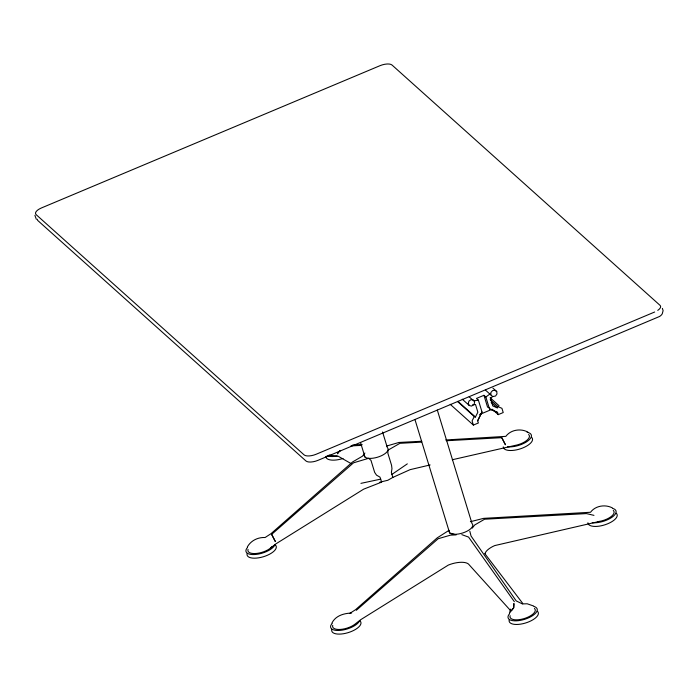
<?xml version="1.0" encoding="UTF-8"?>
<svg xmlns="http://www.w3.org/2000/svg" width="698" height="698" viewBox="0 0 698 698"><rect width="100%" height="100%" fill="white"/><g stroke="black" fill="none" stroke-linecap="round" stroke-linejoin="round"><path stroke-width="1.05" d="M490.816 394.911L490.886 392.512L492.561 390.601L494.934 390.217L496.74 391.561L496.993 393.916L495.563 396.002L492.701 396.586L485.372 390.025M510.666 609.11L509.4 613.263L513.702 607.801L513.911 603.665L513.702 607.801L511.686 610.305M490.162 399.675L497.91 406.62L501.932 408.321L503.223 412.544L498.25 414.638L497.569 412.413L489.455 408.81L485.852 397.014L483.941 395.304L476.481 398.436L478.392 400.155L481.995 411.942L477.676 420.772L478.357 422.997L473.384 425.082L450.219 404.308M477.676 420.772L481.995 411.942M457.609 401.594L474.282 416.54L472.092 420.868L473.384 425.082M474.282 416.54L475.425 417.029L477.868 412.204L475.513 404.491L472.572 404.936M492.936 396.377L490.432 398.226L492.788 405.931L497.29 407.841L497.91 406.62M247.319 546.988C250.844 540.61 257.902 537.146 265.118 537.512L270.929 533.734L352.569 461.963L362.48 456.178L364.897 453.054M331.986 622.904C335.764 615.566 343.966 613.315 351.609 613.036M472.258 528.124L474.675 525.001L484.587 519.216L586.451 513.597L593.963 515.36M470.391 521.703L483.627 518.361L590.517 512.271C595.403 505.614 605.419 504.122 612.539 508.004M340.144 450.411L337.457 453.805L338.329 452.077L340.092 450.978M271.653 534.38L275.265 541.386L271.653 534.38L353.528 462.818L368.605 458.307L370.961 460.305L374.651 472.363L376.527 475.146L380 477.162L381.649 482.117L363.649 489.167L276.007 543.794L270.396 548.183M356.32 610.296L438.178 538.716L450.542 535.139L456.169 534.886L449.625 532.923L414.935 419.472M485.852 397.014L489.865 394.056M379.756 482.213L387.818 480.276L392.843 477.415L391.918 474.413L407.327 463.856M349.785 613.429L355.605 609.651L437.218 537.861L448.971 530.367L449.625 532.923A12.442 5.095 -17 0 0 465.121 532.085A12.442 5.095 -17 0 0 472.005 523.526L437.314 410.066M392.843 477.415L410.058 469.667L430.116 464.947M654.672 312.006L316.177 454.241A9.693 3.97 -17 0 1 304.11 454.895L36.113 214.609A9.693 3.97 -17 0 1 41.479 207.934L379.965 65.699A9.693 3.97 -17 0 1 392.032 65.045L660.029 305.34A9.693 3.97 -17 0 1 657.752 310.374M479.587 414.516L492.186 409.22M386.613 446.039L398.977 442.462L421.784 441.249M452.287 459.746L514.827 445.472A13.131 5.383 -17 0 0 528.604 434.496M360.927 483.356L380.733 479.125M599.495 521.397L494.725 545.583A16.586 6.797 -17 0 0 485.005 553.619M478.392 400.155L473.689 400.853L469.196 396.822M352.586 445.054L362.149 444.486M421.601 442.113L399.937 443.317L387.983 450.166L387.861 453.203L391.552 465.261L391.971 468.655L391.386 472.38L391.918 474.413M446.519 440.735L501.775 437.672L505.396 444.687L501.775 437.672M445.673 439.976L505.849 436.355C510.727 429.689 520.743 428.197 527.871 432.088M350.893 445.917L361.712 445.376M469.335 405.538L471.569 406.079L474.134 404.36L474.64 401.708L473.288 399.902L470.967 399.675L468.916 401.149L468.253 403.531L469.335 405.538L462.259 399.195M533.717 606.039L527.199 603.787L523.099 603.883L484.866 553.68M461.797 534.633L468.567 537.085L514.365 601.711M489.455 408.81L497.569 412.413M489.394 407.946L487.544 407.091L483.941 395.304M522.662 604.04L516.223 600.926L471.054 536.038L469.833 531.257M351.129 463.612L338.19 456.222L331.428 455.436A13.131 5.383 -17 0 1 329.151 454.956M492.91 388.132L496.74 391.561M490.136 397.747L499.061 405.747M491.165 402.353L497.29 407.841M492.945 409.874L498.25 414.638M457.932 401.35L475.425 417.029M510.674 610.715L468.437 563.993A16.586 6.797 -17 0 0 448.325 565.083L360.674 619.711L355.073 624.099A13.131 5.383 -17 0 1 340.092 629.448A13.131 5.383 -17 0 1 332.728 625.321M36.305 219.268L34.9 215.333M662.385 308.368L663.1 310.689L662.507 312.844A9.693 3.97 -17 0 1 659.61 316.456L318.035 460.322A9.693 3.97 -17 0 1 305.968 460.977L37.971 220.681A9.693 3.97 -17 0 1 37.352 219.251M382.556 431.992L387.338 447.601A12.442 5.095 -17 0 1 377.409 457.251A12.442 5.095 -17 0 1 364.295 454.45M360.5 442.436L364.949 457.007M360.011 620.923A15.208 6.23 -17 0 1 347.874 632.72A15.208 6.23 -17 0 1 331.855 629.291M359.706 620.435A15.208 6.23 -17 0 1 340.703 630.338A15.208 6.23 -17 0 1 332.178 623.384M534.014 606.492A15.208 6.23 -17 0 1 533.368 615.13A15.208 6.23 -17 0 1 514.243 620.819A15.208 6.23 -17 0 1 509.584 613.743M537.425 611.282A15.208 6.23 -17 0 1 525.289 623.078A15.208 6.23 -17 0 1 509.27 619.65M534.45 608.455A13.131 5.383 -17 0 1 523.971 618.637A13.131 5.383 -17 0 1 510.142 615.68M612.835 508.458A15.208 6.23 -17 0 1 611.841 517.349A15.208 6.23 -17 0 1 592.253 522.715M616.247 513.248A15.208 6.23 -17 0 1 605.367 524.652A15.208 6.23 -17 0 1 587.917 522.776M613.28 510.421A13.131 5.383 -17 0 1 610.584 516.974A13.131 5.383 -17 0 1 597.375 521.694M527.121 432.289A15.208 6.23 -17 0 1 527.705 441.049A15.208 6.23 -17 0 1 507.577 446.799M275.029 544.519A15.208 6.23 -17 0 1 256.035 554.421A15.208 6.23 -17 0 1 247.502 547.468M275.344 545.007A15.208 6.23 -17 0 1 263.207 556.795A15.208 6.23 -17 0 1 247.188 553.374M272.124 546.508A13.131 5.383 -17 0 1 256.969 553.392A13.131 5.383 -17 0 1 248.052 549.396M343.006 458.464A15.208 6.23 -17 0 1 325.835 456.501M337.099 456.064A15.208 6.23 -17 0 1 327.092 455.707M531.579 437.332A15.208 6.23 -17 0 1 520.691 448.727A15.208 6.23 -17 0 1 503.249 446.86"/></g></svg>
